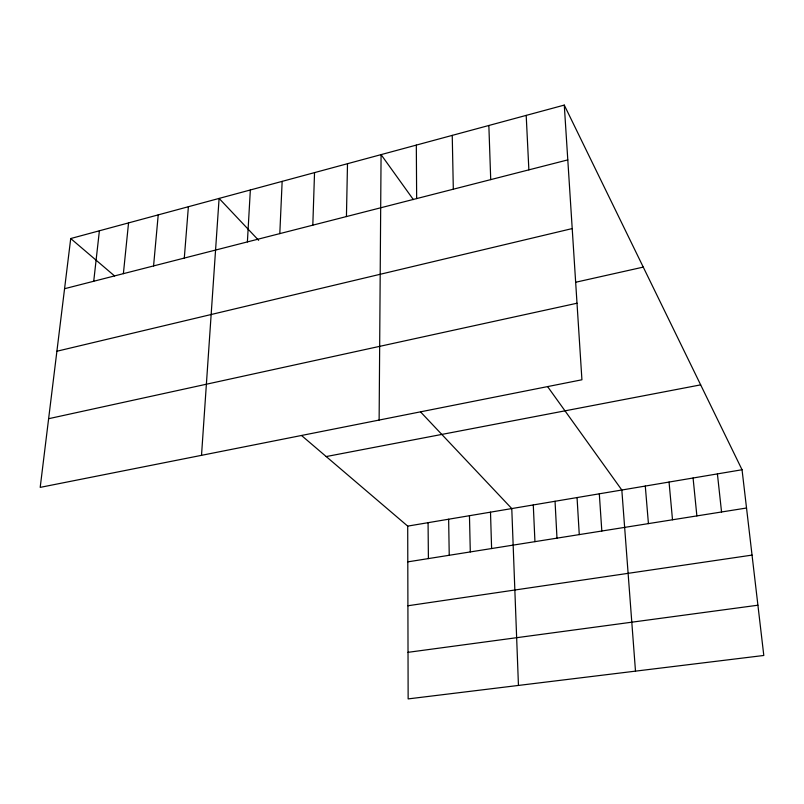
<?xml version="1.0" encoding="UTF-8"?>
<svg xmlns="http://www.w3.org/2000/svg" width="804" height="804" viewBox="0 0 804 804"><rect width="100%" height="100%" fill="white"/><g stroke="black" fill="none" stroke-linecap="round" stroke-linejoin="round"><path stroke-width="1.21" d="M379.126 420.06L381.076 154.629L413.356 199.603M346.434 216.567L347.499 163.704M312.816 225.17L314.535 172.619M279.802 233.622L282.154 181.372M247.391 241.914L250.345 189.975M201.513 455.335L219.1 198.417L258.637 240.316M184.297 258.074L188.387 206.718M153.574 265.933L158.217 214.879M123.384 273.661L128.55 222.899M93.726 281.259L99.394 230.778M70.722 238.537L40.2 487.375L581.925 379.779L564.277 105.093L70.722 238.537L114.55 275.933M64.571 288.716L567.795 159.895M56.903 351.237L572.207 228.577M575.604 282.264L643.25 267.109M48.622 418.703L577.011 303.229M326.203 456.561L700.656 384.865M407.708 526.117L742.042 469.747L763.8 655.471L408.141 698.907L407.708 526.117L301.621 435.577M407.799 561.865L746.524 508.017M407.909 605.754L752.041 555.102M408.03 652.325L757.911 605.211M420.592 411.949L511.776 508.57L518.449 685.43M547.675 386.714L621.824 490.018L635.492 671.139M564.277 105.093L742.042 469.747M717.409 473.898L721.55 511.987M693.078 478.008L696.877 515.907M669.049 482.058L672.506 519.786M645.29 486.058L648.426 523.615M599.312 493.817L601.824 531.022M577.051 497.565L579.272 534.6M555.041 501.274L556.981 538.147M526.198 115.394L528.871 169.855M533.283 504.942L534.941 541.655M488.852 125.484L490.721 179.624M490.5 512.158L491.606 548.539M469.456 515.706L470.3 551.926M452.24 135.384L453.315 189.201M448.642 519.213L449.235 555.273M428.07 522.68L428.401 558.589M416.321 145.102L416.653 198.588"/></g></svg>
